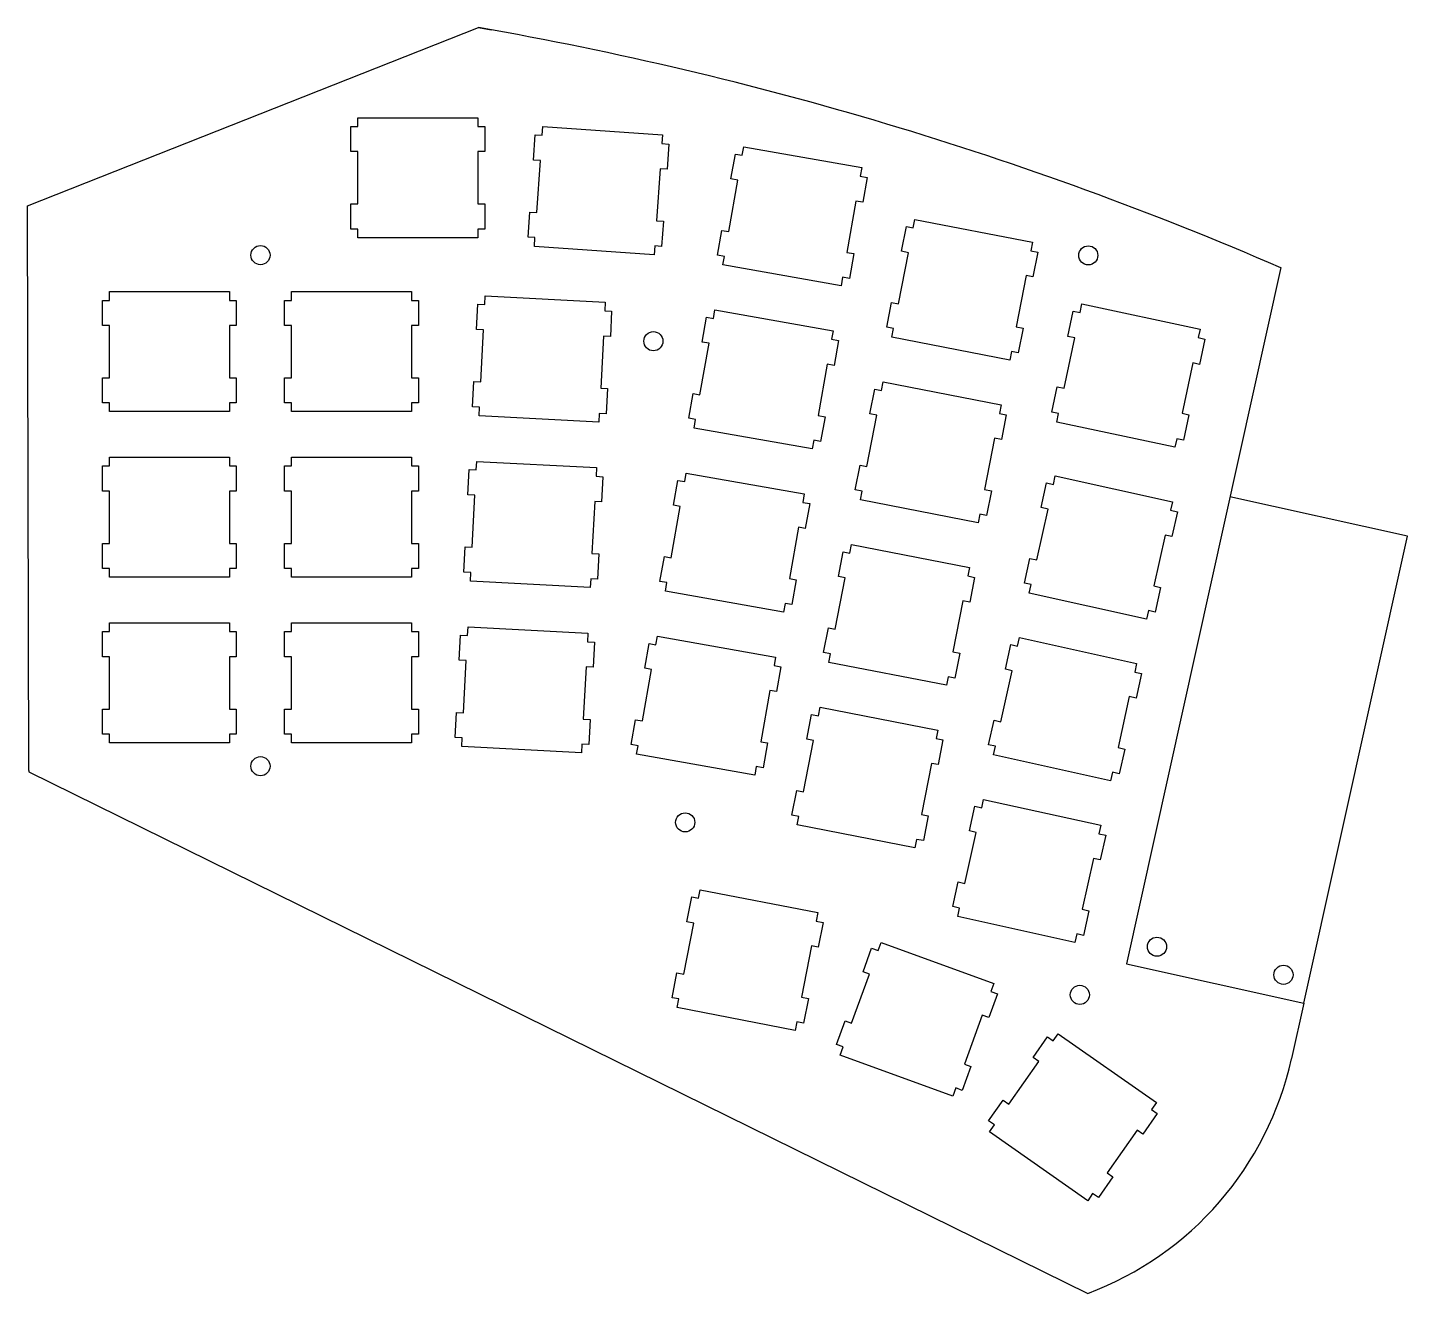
# Model space of a CAD drawing. Header units: millimetres. Extents: x 0 to 159, y 0 to 146.
import ezdxf

# ---------------------------------------------------------------- set-up
doc = ezdxf.new("R2010")
doc.units = ezdxf.units.MM
doc.layers.get('0').update_dxf_attribs({"linetype": 'CONTINUOUS'})

msp = doc.modelspace()

# ---------------------------------------------------------------- linework, layer by layer
for p, q in [((0.32, 125.18), (52.19, 145.67)), ((52.19, 145.67), (53.65, 145.41)), ((0.46, 60.21), (0.32, 125.18)), ((144.44, 118.06), (126.7, 38)), ((159.01, 87.18), (138.6, 91.7)), ((147.11, 33.48), (159.01, 87.18)), ((0.46, 60.21), (0.46, 60.07)), ((0.46, 60.07), (122.26, 0.09)), ((126.7, 38), (147.11, 33.48)), ((147.11, 33.48), (145.7, 27.09))]:
    msp.add_line(p, q)
for points in [[(37.49, 134.3), (38.29, 134.3), (38.29, 135.3), (52.09, 135.3), (52.09, 134.3), (52.89, 134.3), (52.89, 131.4), (52.09, 131.4), (52.09, 125.4), (52.89, 125.4), (52.89, 122.5), (52.09, 122.5), (52.09, 121.5), (38.29, 121.5), (38.29, 122.5), (37.49, 122.5), (37.49, 125.4), (38.29, 125.4), (38.29, 131.4), (37.49, 131.4)], [(58.69, 133.34), (59.49, 133.28), (59.56, 134.28), (73.33, 133.32), (73.26, 132.32), (74.06, 132.26), (73.86, 129.37), (73.06, 129.43), (72.64, 123.44), (73.44, 123.39), (73.23, 120.49), (72.44, 120.55), (72.37, 119.55), (58.6, 120.51), (58.67, 121.51), (57.87, 121.57), (58.07, 124.46), (58.87, 124.4), (59.29, 130.39), (58.49, 130.44)], [(81.72, 131.11), (82.5, 130.98), (82.68, 131.96), (96.27, 129.56), (96.09, 128.58), (96.88, 128.44), (96.38, 125.58), (95.59, 125.72), (94.55, 119.81), (95.34, 119.68), (94.83, 116.82), (94.05, 116.96), (93.87, 115.97), (80.28, 118.37), (80.46, 119.35), (79.67, 119.49), (80.17, 122.35), (80.96, 122.21), (82, 128.12), (81.21, 128.26)], [(101.39, 122.78), (102.17, 122.63), (102.37, 123.61), (115.91, 120.98), (115.72, 120), (116.51, 119.84), (115.95, 117), (115.17, 117.15), (114.02, 111.26), (114.81, 111.11), (114.25, 108.26), (113.47, 108.41), (113.28, 107.43), (99.73, 110.07), (99.92, 111.05), (99.14, 111.2), (99.69, 114.04), (100.48, 113.89), (101.62, 119.78), (100.84, 119.94)], [(8.92, 114.3), (9.72, 114.3), (9.72, 115.3), (23.52, 115.3), (23.52, 114.3), (24.32, 114.3), (24.32, 111.4), (23.52, 111.4), (23.52, 105.4), (24.32, 105.4), (24.32, 102.5), (23.52, 102.5), (23.52, 101.5), (9.72, 101.5), (9.72, 102.5), (8.92, 102.5), (8.92, 105.4), (9.72, 105.4), (9.72, 111.4), (8.92, 111.4)], [(29.87, 114.3), (30.67, 114.3), (30.67, 115.3), (44.47, 115.3), (44.47, 114.3), (45.27, 114.3), (45.27, 111.4), (44.47, 111.4), (44.47, 105.4), (45.27, 105.4), (45.27, 102.5), (44.47, 102.5), (44.47, 101.5), (30.67, 101.5), (30.67, 102.5), (29.87, 102.5), (29.87, 105.4), (30.67, 105.4), (30.67, 111.4), (29.87, 111.4)], [(52.11, 113.85), (52.91, 113.81), (52.96, 114.81), (66.74, 114.09), (66.69, 113.09), (67.49, 113.04), (67.34, 110.15), (66.54, 110.19), (66.23, 104.2), (67.03, 104.16), (66.87, 101.26), (66.07, 101.3), (66.02, 100.3), (52.24, 101.03), (52.29, 102.02), (51.49, 102.07), (51.65, 104.96), (52.45, 104.92), (52.76, 110.91), (51.96, 110.95)], [(78.41, 112.35), (79.2, 112.22), (79.37, 113.2), (92.96, 110.8), (92.79, 109.82), (93.57, 109.68), (93.07, 106.82), (92.28, 106.96), (91.24, 101.05), (92.03, 100.91), (91.53, 98.06), (90.74, 98.2), (90.56, 97.21), (76.97, 99.61), (77.15, 100.59), (76.36, 100.73), (76.86, 103.59), (77.65, 103.45), (78.69, 109.36), (77.91, 109.5)], [(120.59, 113.06), (121.37, 112.9), (121.58, 113.88), (135.16, 110.99), (134.95, 110.01), (135.73, 109.84), (135.11, 106.93), (134.33, 107.1), (133.1, 101.31), (133.88, 101.14), (133.26, 98.22), (132.48, 98.39), (132.27, 97.41), (118.7, 100.3), (118.9, 101.28), (118.12, 101.44), (118.74, 104.36), (119.52, 104.19), (120.75, 109.98), (119.97, 110.15)], [(97.75, 104.08), (98.54, 103.93), (98.73, 104.91), (112.28, 102.28), (112.09, 101.3), (112.87, 101.14), (112.32, 98.3), (111.53, 98.45), (110.39, 92.56), (111.17, 92.41), (110.62, 89.56), (109.83, 89.71), (109.64, 88.73), (96.1, 91.36), (96.29, 92.35), (95.5, 92.5), (96.06, 95.35), (96.84, 95.19), (97.99, 101.08), (97.2, 101.24)], [(8.92, 95.25), (9.72, 95.25), (9.72, 96.25), (23.52, 96.25), (23.52, 95.25), (24.32, 95.25), (24.32, 92.35), (23.52, 92.35), (23.52, 86.35), (24.32, 86.35), (24.32, 83.45), (23.52, 83.45), (23.52, 82.45), (9.72, 82.45), (9.72, 83.45), (8.92, 83.45), (8.92, 86.35), (9.72, 86.35), (9.72, 92.35), (8.92, 92.35)], [(29.87, 95.25), (30.67, 95.25), (30.67, 96.25), (44.47, 96.25), (44.47, 95.25), (45.27, 95.25), (45.27, 92.35), (44.47, 92.35), (44.47, 86.35), (45.27, 86.35), (45.27, 83.45), (44.47, 83.45), (44.47, 82.45), (30.67, 82.45), (30.67, 83.45), (29.87, 83.45), (29.87, 86.35), (30.67, 86.35), (30.67, 92.35), (29.87, 92.35)], [(51.12, 94.83), (51.91, 94.79), (51.97, 95.78), (65.75, 95.06), (65.7, 94.06), (66.49, 94.02), (66.34, 91.12), (65.54, 91.17), (65.23, 85.18), (66.03, 85.13), (65.88, 82.24), (65.08, 82.28), (65.02, 81.28), (51.24, 82), (51.3, 83), (50.5, 83.04), (50.65, 85.94), (51.45, 85.9), (51.76, 91.89), (50.96, 91.93)], [(75.1, 93.59), (75.89, 93.45), (76.06, 94.44), (89.65, 92.04), (89.48, 91.06), (90.27, 90.92), (89.76, 88.06), (88.98, 88.2), (87.93, 82.29), (88.72, 82.15), (88.22, 79.3), (87.43, 79.44), (87.26, 78.45), (73.67, 80.85), (73.84, 81.83), (73.05, 81.97), (73.56, 84.83), (74.34, 84.69), (75.38, 90.6), (74.6, 90.74)], [(117.52, 93.31), (118.3, 93.13), (118.52, 94.11), (131.99, 91.12), (131.78, 90.15), (132.56, 89.97), (131.93, 87.14), (131.15, 87.31), (129.85, 81.46), (130.63, 81.28), (130, 78.45), (129.22, 78.62), (129.01, 77.65), (115.53, 80.64), (115.75, 81.61), (114.97, 81.79), (115.6, 84.62), (116.38, 84.44), (117.68, 90.3), (116.89, 90.48)], [(94.12, 85.38), (94.9, 85.23), (95.09, 86.21), (108.64, 83.58), (108.45, 82.6), (109.24, 82.44), (108.68, 79.6), (107.9, 79.75), (106.75, 73.86), (107.54, 73.71), (106.98, 70.86), (106.2, 71.01), (106.01, 70.03), (92.46, 72.66), (92.65, 73.65), (91.87, 73.8), (92.42, 76.64), (93.21, 76.49), (94.35, 82.38), (93.57, 82.54)], [(8.92, 76.2), (9.72, 76.2), (9.72, 77.2), (23.52, 77.2), (23.52, 76.2), (24.32, 76.2), (24.32, 73.3), (23.52, 73.3), (23.52, 67.3), (24.32, 67.3), (24.32, 64.4), (23.52, 64.4), (23.52, 63.4), (9.72, 63.4), (9.72, 64.4), (8.92, 64.4), (8.92, 67.3), (9.72, 67.3), (9.72, 73.3), (8.92, 73.3)], [(29.87, 76.2), (30.67, 76.2), (30.67, 77.2), (44.47, 77.2), (44.47, 76.2), (45.27, 76.2), (45.27, 73.3), (44.47, 73.3), (44.47, 67.3), (45.27, 67.3), (45.27, 64.4), (44.47, 64.4), (44.47, 63.4), (30.67, 63.4), (30.67, 64.4), (29.87, 64.4), (29.87, 67.3), (30.67, 67.3), (30.67, 73.3), (29.87, 73.3)], [(50.12, 75.8), (50.92, 75.76), (50.97, 76.76), (64.75, 76.04), (64.7, 75.04), (65.5, 75), (65.35, 72.1), (64.55, 72.14), (64.23, 66.15), (65.03, 66.11), (64.88, 63.21), (64.08, 63.26), (64.03, 62.26), (50.25, 62.98), (50.3, 63.98), (49.5, 64.02), (49.65, 66.91), (50.45, 66.87), (50.77, 72.86), (49.97, 72.91)], [(71.79, 74.83), (72.58, 74.69), (72.75, 75.68), (86.35, 73.28), (86.17, 72.3), (86.96, 72.16), (86.46, 69.3), (85.67, 69.44), (84.63, 63.53), (85.41, 63.39), (84.91, 60.54), (84.12, 60.68), (83.95, 59.69), (70.36, 62.09), (70.53, 63.07), (69.74, 63.21), (70.25, 66.07), (71.03, 65.93), (72.08, 71.84), (71.29, 71.98)], [(113.4, 74.71), (114.18, 74.53), (114.4, 75.51), (127.87, 72.52), (127.65, 71.55), (128.43, 71.37), (127.81, 68.54), (127.03, 68.72), (125.73, 62.86), (126.51, 62.69), (125.88, 59.85), (125.1, 60.03), (124.88, 59.05), (111.41, 62.04), (111.63, 63.01), (110.84, 63.19), (111.47, 66.02), (112.25, 65.84), (113.55, 71.7), (112.77, 71.88)], [(90.48, 66.68), (91.27, 66.53), (91.46, 67.51), (105.01, 64.88), (104.81, 63.9), (105.6, 63.74), (105.05, 60.9), (104.26, 61.05), (103.12, 55.16), (103.9, 55.01), (103.35, 52.16), (102.56, 52.31), (102.37, 51.33), (88.83, 53.96), (89.02, 54.95), (88.23, 55.1), (88.79, 57.94), (89.57, 57.79), (90.72, 63.68), (89.93, 63.84)], [(109.28, 56.11), (110.06, 55.94), (110.27, 56.91), (123.74, 53.93), (123.53, 52.95), (124.31, 52.78), (123.68, 49.94), (122.9, 50.12), (121.6, 44.26), (122.38, 44.09), (121.76, 41.26), (120.98, 41.43), (120.76, 40.45), (107.29, 43.44), (107.5, 44.41), (106.72, 44.59), (107.35, 47.42), (108.13, 47.25), (109.43, 53.1), (108.65, 53.28)], [(76.7, 45.69), (77.48, 45.53), (77.68, 46.51), (91.22, 43.88), (91.03, 42.9), (91.82, 42.75), (91.26, 39.9), (90.48, 40.05), (89.33, 34.16), (90.12, 34.01), (89.56, 31.16), (88.78, 31.32), (88.59, 30.33), (75.04, 32.97), (75.23, 33.95), (74.45, 34.1), (75, 36.95), (75.79, 36.8), (76.93, 42.68), (76.15, 42.84)], [(97.39, 39.8), (98.14, 39.52), (98.48, 40.46), (111.45, 35.74), (111.11, 34.8), (111.86, 34.53), (110.87, 31.81), (110.11, 32.08), (108.06, 26.44), (108.81, 26.17), (107.82, 23.44), (107.07, 23.72), (106.73, 22.78), (93.76, 27.5), (94.1, 28.44), (93.35, 28.71), (94.34, 31.43), (95.09, 31.16), (97.15, 36.8), (96.4, 37.07)], [(117.62, 29.6), (118.28, 29.15), (118.85, 29.96), (130.15, 22.05), (129.58, 21.23), (130.24, 20.77), (128.57, 18.4), (127.92, 18.85), (124.47, 13.94), (125.13, 13.48), (123.47, 11.11), (122.81, 11.56), (122.24, 10.74), (110.94, 18.66), (111.51, 19.48), (110.85, 19.94), (112.52, 22.31), (113.17, 21.85), (116.61, 26.77), (115.96, 27.23)]]:
    msp.add_lwpolyline(points, close=True)
for centre in [(27.1, 119.5), (122.31, 119.47), (72.29, 109.6), (27.1, 60.72), (75.95, 54.26), (130.21, 39.96), (144.76, 36.73), (121.34, 34.42)]:
    msp.add_circle(centre, 1.1)
for centre, radius, start, end in [((-18.34, -257.93), 409.71, 66.5905, 80.0875), ((109.07, 35.2), 37.51, 290.5873, 347.5033)]:
    msp.add_arc(centre, radius, start, end)

doc.saveas('drawing.dxf')
